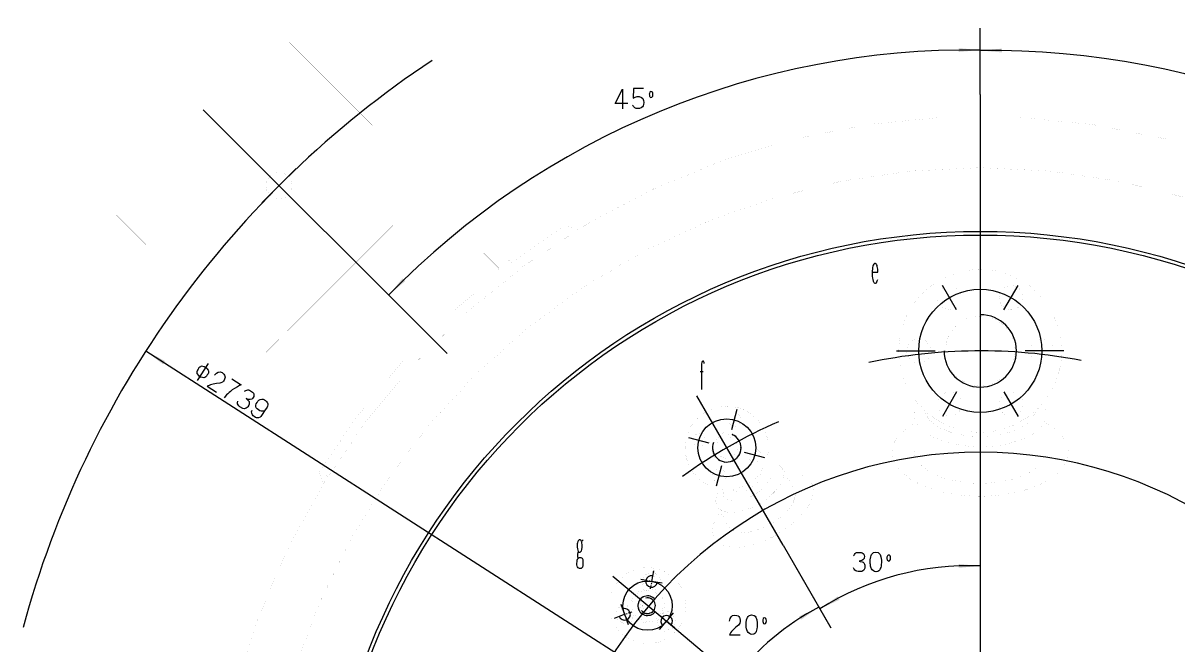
# Model space of a CAD drawing. Extents: x 0 to 8410, y 0 to 11890.
# Drawn here: x 1827 to 3421, y 2378 to 3237 of the extents above; entities that cross this region are included whole.
import ezdxf

# ---------------------------------------------------------------- set-up
doc = ezdxf.new("R2010")
doc.units = 0
doc.header["$MEASUREMENT"] = 0
doc.linetypes.add('中心线', pattern=[20.6, 15, -1.8, 2, -1.8])
doc.layers.add('6', color=7, linetype='Continuous')
doc.layers.add('9', color=7, linetype='Continuous')

# ---------------------------------------------------------------- blocks, each defined once
blk = doc.blocks.new('BLKENT134')
at = {"layer": '6', "color": 1, "linetype": 'Continuous'}
blk.add_line((2876.03, 2515.72), (2941.74, 2401.91), dxfattribs=at)
at = {"layer": '6', "color": 2, "linetype": 'Continuous'}
for p, q in [((2974.51, 2503.22), (2975.43, 2504.34)), ((2975.43, 2504.34), (2976.25, 2505.18)), ((2976.25, 2505.18), (2977.35, 2505.74)), ((2977.35, 2505.74), (2978.63, 2506.02)), ((2978.63, 2506.02), (2981.74, 2506.02)), ((2981.74, 2506.02), (2983.66, 2505.88)), ((2983.66, 2505.88), (2985.31, 2505.32)), ((2985.31, 2505.32), (2986.59, 2504.48)), ((2986.59, 2504.48), (2987.51, 2503.5)), ((2987.51, 2503.5), (2988.15, 2502.1)), ((2998.21, 2502.94), (2998.85, 2504.06)), ((2998.85, 2504.06), (2999.86, 2505.04)), ((2999.86, 2505.04), (3000.77, 2505.6)), ((3000.77, 2505.6), (3003.88, 2506.3)), ((3003.88, 2506.3), (3007.18, 2505.6)), ((3007.18, 2505.6), (3008.83, 2504.62)), ((3008.83, 2504.62), (3009.83, 2503.08)), ((2973.41, 2500.98), (2973.96, 2502.1)), ((2973.96, 2502.1), (2974.51, 2503.22)), ((2982.84, 2494.12), (2980.83, 2493.7)), ((2980.83, 2493.7), (2982.47, 2493.56)), ((2982.47, 2493.56), (2985.13, 2493)), ((2984.49, 2494.68), (2982.84, 2494.12)), ((2986.32, 2495.8), (2984.49, 2494.68)), ((2985.13, 2493), (2986.41, 2492.58)), ((2987.78, 2497.34), (2986.32, 2495.8)), ((2986.41, 2492.58), (2987.6, 2491.46)), ((2987.6, 2491.46), (2988.6, 2489.78)), ((2988.15, 2498.6), (2987.78, 2497.34)), ((2988.15, 2502.1), (2988.42, 2500.42)), ((2988.42, 2500.42), (2988.15, 2498.6)), ((2988.6, 2489.78), (2988.88, 2488.24)), ((2988.88, 2488.24), (2988.88, 2485.58)), ((2996.38, 2495.52), (2996.93, 2499.58)), ((2996.38, 2490.62), (2996.38, 2495.52)), ((2996.47, 2489.22), (2996.38, 2490.62)), ((2996.66, 2486.84), (2996.47, 2489.22)), ((2996.93, 2499.58), (2997.57, 2501.68)), ((2997.57, 2501.68), (2998.21, 2502.94)), ((3009.83, 2503.08), (3011.11, 2499.72)), ((3011.11, 2499.72), (3011.66, 2495.24)), ((3011.57, 2489.64), (3011.21, 2487.12)), ((3011.66, 2491.6), (3011.57, 2489.64)), ((3011.66, 2495.24), (3011.66, 2491.6)), ((3019.35, 2499.16), (3019.44, 2497.06)), ((3019.99, 2501.12), (3019.44, 2499.44)), ((3019.44, 2497.06), (3019.62, 2495.94)), ((3019.62, 2495.94), (3019.9, 2495.38)), ((3019.9, 2495.38), (3020.45, 2494.54)), ((3021.09, 2502.1), (3019.99, 2501.12)), ((3020.45, 2494.54), (3021.64, 2493.98)), ((3022.92, 2501.96), (3021.09, 2502.1)), ((3021.64, 2493.98), (3023.1, 2494.4)), ((3023.65, 2501.12), (3022.92, 2501.96)), ((3023.1, 2494.4), (3024.11, 2495.94)), ((3024.11, 2500), (3023.65, 2501.12)), ((3024.38, 2497.9), (3024.11, 2500)), ((3024.11, 2495.94), (3024.38, 2497.9)), ((2973.96, 2482.64), (2973.05, 2484.74)), ((2974.88, 2481.52), (2973.96, 2482.64)), ((2976.25, 2480.54), (2974.88, 2481.52)), ((2977.62, 2479.84), (2976.25, 2480.54)), ((2979.73, 2479.7), (2977.62, 2479.84)), ((2984.49, 2479.7), (2979.73, 2479.7)), ((2986.04, 2480.54), (2984.49, 2479.7)), ((2987.32, 2481.52), (2986.04, 2480.54)), ((2988.15, 2482.5), (2987.32, 2481.52)), ((2988.79, 2484.32), (2988.15, 2482.5)), ((2988.88, 2485.58), (2988.79, 2484.32)), ((2997.11, 2485.58), (2996.66, 2486.84)), ((2998.21, 2483.2), (2997.11, 2485.58)), ((2998.94, 2482.08), (2998.21, 2483.2)), ((3000.77, 2480.4), (2998.94, 2482.08)), ((3002.15, 2479.56), (3000.77, 2480.4)), ((3003.98, 2479.14), (3002.15, 2479.56)), ((3006.81, 2479.7), (3004.34, 2479.14)), ((3008.37, 2480.54), (3006.81, 2479.7)), ((3009.47, 2482.08), (3008.37, 2480.54)), ((3010.2, 2483.48), (3009.47, 2482.08)), ((3010.75, 2485.3), (3010.2, 2483.48)), ((3011.21, 2487.12), (3010.75, 2485.3))]:
    blk.add_line(p, q, dxfattribs=at)
at = {"layer": '6', "color": 1, "linetype": 'Continuous'}
blk.add_arc((3133.47, 2099.36), 388.16, 87.819, 122.181, dxfattribs=at)
for points in [[(3148.24, 2487.24), (3118.36, 2484.63), (3118.36, 2489.86)], [(2926.74, 2427.89), (2951.31, 2445.1), (2953.92, 2440.57)]]:
    blk.add_solid(points, dxfattribs=at)
blk = doc.blocks.new('BLKENT137')
at = {"layer": '6', "color": 1, "linetype": 'Continuous'}
for p, q in [((2876.03, 2515.72), (2940.38, 2404.26)), ((2732.15, 2396.52), (2831.65, 2313.03))]:
    blk.add_line(p, q, dxfattribs=at)
at = {"layer": '6', "color": 2, "linetype": 'Continuous'}
for p, q in [((2801.84, 2410.79), (2802.76, 2414.57)), ((2802.76, 2414.57), (2804.22, 2416.95)), ((2804.22, 2416.95), (2806.33, 2418.77)), ((2806.33, 2418.77), (2808.98, 2419.33)), ((2808.98, 2419.33), (2812.09, 2418.91)), ((2812.09, 2418.91), (2813.74, 2418.35)), ((2813.74, 2418.35), (2814.93, 2417.37)), ((2814.93, 2417.37), (2815.75, 2416.25)), ((2816.39, 2408.41), (2815.29, 2406.59)), ((2815.75, 2416.25), (2816.3, 2415.13)), ((2816.3, 2415.13), (2816.94, 2412.05)), ((2816.76, 2410.37), (2816.39, 2408.41)), ((2816.94, 2412.05), (2816.76, 2410.37)), ((2825.08, 2408.83), (2825.63, 2412.89)), ((2825.08, 2403.93), (2825.08, 2408.83)), ((2825.63, 2412.89), (2826.27, 2414.99)), ((2826.27, 2414.99), (2826.91, 2416.25)), ((2826.91, 2416.25), (2827.55, 2417.37)), ((2827.55, 2417.37), (2828.56, 2418.35)), ((2828.56, 2418.35), (2829.48, 2418.91)), ((2829.48, 2418.91), (2832.59, 2419.61)), ((2832.59, 2419.61), (2835.88, 2418.91)), ((2835.88, 2418.91), (2837.53, 2417.93)), ((2837.53, 2417.93), (2838.54, 2416.39)), ((2838.54, 2416.39), (2839.82, 2413.03)), ((2839.82, 2413.03), (2840.37, 2408.55)), ((2840.37, 2408.55), (2840.37, 2404.91)), ((2848.05, 2412.47), (2848.14, 2410.37)), ((2848.69, 2414.43), (2848.14, 2412.75)), ((2848.14, 2410.37), (2848.33, 2409.25)), ((2848.33, 2409.25), (2848.6, 2408.69)), ((2848.6, 2408.69), (2849.15, 2407.85)), ((2849.79, 2415.41), (2848.69, 2414.43)), ((2849.15, 2407.85), (2850.34, 2407.29)), ((2851.62, 2415.27), (2849.79, 2415.41)), ((2850.34, 2407.29), (2851.8, 2407.71)), ((2852.35, 2414.43), (2851.62, 2415.27)), ((2851.8, 2407.71), (2852.81, 2409.25)), ((2852.81, 2413.31), (2852.35, 2414.43)), ((2853.08, 2411.21), (2852.81, 2413.31)), ((2852.81, 2409.25), (2853.08, 2411.21)), ((2803.31, 2394.83), (2801.84, 2392.31)), ((2801.84, 2392.31), (2816.94, 2392.31)), ((2804.68, 2396.65), (2803.31, 2394.83)), ((2807.15, 2399.17), (2804.68, 2396.65)), ((2810.81, 2402.53), (2807.15, 2399.17)), ((2814.29, 2405.61), (2810.81, 2402.53)), ((2815.29, 2406.59), (2814.29, 2405.61)), ((2825.18, 2402.53), (2825.08, 2403.93)), ((2825.36, 2400.15), (2825.18, 2402.53)), ((2825.82, 2398.89), (2825.36, 2400.15)), ((2826.91, 2396.51), (2825.82, 2398.89)), ((2827.65, 2395.39), (2826.91, 2396.51)), ((2829.48, 2393.71), (2827.65, 2395.39)), ((2830.85, 2392.87), (2829.48, 2393.71)), ((2832.68, 2392.45), (2830.85, 2392.87)), ((2835.52, 2393.01), (2833.05, 2392.45)), ((2837.07, 2393.85), (2835.52, 2393.01)), ((2838.17, 2395.39), (2837.07, 2393.85)), ((2838.9, 2396.79), (2838.17, 2395.39)), ((2839.45, 2398.61), (2838.9, 2396.79)), ((2839.91, 2400.43), (2839.45, 2398.61)), ((2840.27, 2402.95), (2839.91, 2400.43)), ((2840.37, 2404.91), (2840.27, 2402.95))]:
    blk.add_line(p, q, dxfattribs=at)
at = {"layer": '6', "color": 1, "linetype": 'Continuous'}
blk.add_arc((3090.04, 2115.49), 355.22, 117.617, 142.383, dxfattribs=at)
for points in [[(2925.38, 2430.24), (2900.8, 2413.04), (2898.19, 2417.57)], [(2808.67, 2332.31), (2825.87, 2356.89), (2829.88, 2353.53)]]:
    blk.add_solid(points, dxfattribs=at)
blk = doc.blocks.new('BLKENT138')
at = {"layer": '6', "color": 1, "linetype": 'Continuous'}
blk.add_line((1996.16, 2784.09), (4300.33, 1304.36), dxfattribs=at)
at = {"layer": '6', "color": 2, "linetype": 'Continuous'}
for p, q in [((2082.12, 2766.58), (2067.22, 2743.38)), ((2068.39, 2759.09), (2067.41, 2757.4)), ((2069.53, 2760.69), (2068.39, 2759.09)), ((2070.67, 2761.79), (2069.53, 2760.69)), ((2071.43, 2762.3), (2070.67, 2761.79)), ((2072.04, 2762.58), (2071.43, 2762.3)), ((2073.26, 2762.95), (2072.04, 2762.58)), ((2076.87, 2762.3), (2073.26, 2762.95)), ((2080.41, 2760.03), (2076.87, 2762.3)), ((2080.41, 2760.03), (2082.34, 2757.79)), ((2066.66, 2755.38), (2066.59, 2754.6)), ((2066.59, 2754.6), (2066.75, 2753.16)), ((2067.41, 2757.4), (2066.66, 2755.38)), ((2066.75, 2753.16), (2069, 2750.05)), ((2069, 2750.05), (2072.54, 2747.78)), ((2076.23, 2746.91), (2072.54, 2747.78)), ((2077.68, 2747.47), (2076.23, 2746.91)), ((2078.82, 2748.24), (2077.68, 2747.47)), ((2079.88, 2749.39), (2078.82, 2748.24)), ((2081.02, 2750.99), (2079.88, 2749.39)), ((2082, 2752.68), (2081.02, 2750.99)), ((2082.53, 2754.01), (2082, 2752.68)), ((2082.34, 2757.79), (2082.73, 2756.87)), ((2082.75, 2755.2), (2082.53, 2754.01)), ((2082.73, 2756.87), (2082.75, 2755.2)), ((2090.82, 2750.84), (2093.64, 2753.53)), ((2093.64, 2753.53), (2096.15, 2754.74)), ((2096.15, 2754.74), (2098.91, 2755.14)), ((2098.91, 2755.14), (2101.44, 2754.17)), ((2101.44, 2754.17), (2103.83, 2752.14)), ((2103.15, 2742.43), (2101.78, 2740.98)), ((2104.21, 2743.75), (2103.15, 2742.43)), ((2103.83, 2752.14), (2104.92, 2750.78)), ((2105.33, 2746.68), (2104.21, 2743.75)), ((2104.92, 2750.78), (2105.39, 2749.31)), ((2105.48, 2747.92), (2105.33, 2746.68)), ((2105.39, 2749.31), (2105.48, 2747.92)), ((2114.92, 2745.52), (2127.62, 2737.36)), ((2083.43, 2736.62), (2080.84, 2735.3)), ((2080.84, 2735.3), (2093.54, 2727.14)), ((2085.57, 2737.41), (2083.43, 2736.62)), ((2089.01, 2738.2), (2085.57, 2737.41)), ((2093.91, 2739.05), (2089.01, 2738.2)), ((2098.5, 2739.76), (2093.91, 2739.05)), ((2099.87, 2740.04), (2098.5, 2739.76)), ((2101.78, 2740.98), (2099.87, 2740.04)), ((2111.01, 2726.73), (2109.26, 2725.03)), ((2112.99, 2728.29), (2111.01, 2726.73)), ((2114.36, 2729.58), (2112.99, 2728.29)), ((2115.57, 2730.46), (2114.36, 2729.58)), ((2118.47, 2732.43), (2115.57, 2730.46)), ((2122.59, 2734.77), (2118.47, 2732.43)), ((2125.41, 2736.29), (2122.59, 2734.77)), ((2127.62, 2737.36), (2125.41, 2736.29)), ((2132.21, 2728.42), (2133.28, 2729.07)), ((2133.28, 2729.07), (2134.35, 2729.72)), ((2134.35, 2729.72), (2135.72, 2730.16)), ((2135.72, 2730.16), (2136.87, 2730.43)), ((2136.87, 2730.43), (2138.1, 2730.3)), ((2138.1, 2730.3), (2139.32, 2729.85)), ((2139.32, 2729.85), (2141.94, 2728.17)), ((2141.94, 2728.17), (2143.48, 2727.01)), ((2143.48, 2727.01), (2144.57, 2725.65)), ((2107.51, 2723.32), (2104.25, 2719.6)), ((2109.26, 2725.03), (2107.51, 2723.32)), ((2122.76, 2712.7), (2123.13, 2714.96)), ((2122.93, 2711.26), (2122.76, 2712.7)), ((2123.55, 2709.69), (2122.93, 2711.26)), ((2136.44, 2717.56), (2134.52, 2718.29)), ((2134.52, 2718.29), (2135.83, 2717.29)), ((2135.83, 2717.29), (2137.76, 2715.38)), ((2138.12, 2717.14), (2136.44, 2717.56)), ((2137.76, 2715.38), (2138.61, 2714.34)), ((2140.27, 2717.09), (2138.12, 2717.14)), ((2138.94, 2710.79), (2138.34, 2709.35)), ((2138.61, 2714.34), (2139, 2712.75)), ((2139, 2712.75), (2138.94, 2710.79)), ((2142.33, 2717.6), (2140.27, 2717.09)), ((2143.32, 2718.46), (2142.33, 2717.6)), ((2144.54, 2719.84), (2143.32, 2718.46)), ((2145.21, 2721.41), (2144.54, 2719.84)), ((2144.57, 2725.65), (2145.19, 2724.25)), ((2145.19, 2724.25), (2145.43, 2722.93)), ((2145.43, 2722.93), (2145.21, 2721.41)), ((2147.91, 2709.36), (2148.67, 2711.2)), ((2148.67, 2711.2), (2149.88, 2713.09)), ((2149.88, 2713.09), (2150.94, 2714.74)), ((2150.94, 2714.74), (2152.15, 2716.12)), ((2152.15, 2716.12), (2153.98, 2717.11)), ((2153.98, 2717.11), (2156.28, 2717.46)), ((2156.28, 2717.46), (2158.04, 2717.33)), ((2158.04, 2717.33), (2160.04, 2716.55)), ((2160.04, 2716.55), (2161.42, 2715.66)), ((2161.42, 2715.66), (2162.97, 2714.17)), ((2162.97, 2714.17), (2163.74, 2713.17)), ((2163.74, 2713.17), (2164.05, 2712.47)), ((2164.05, 2712.47), (2164.52, 2711.17)), ((2164.52, 2711.17), (2164.69, 2709.57)), ((2124.33, 2708.36), (2123.55, 2709.69)), ((2126.03, 2707.11), (2124.33, 2708.36)), ((2130.03, 2704.54), (2126.03, 2707.11)), ((2131.79, 2704.4), (2130.03, 2704.54)), ((2133.4, 2704.53), (2131.79, 2704.4)), ((2134.62, 2704.91), (2133.4, 2704.53)), ((2136.15, 2706.1), (2134.62, 2704.91)), ((2136.9, 2707.11), (2136.15, 2706.1)), ((2138.34, 2709.35), (2136.9, 2707.11)), ((2142.25, 2699.85), (2142.92, 2702.25)), ((2142.34, 2698.13), (2142.25, 2699.85)), ((2143.27, 2696.03), (2142.34, 2698.13)), ((2144.28, 2694.72), (2143.27, 2696.03)), ((2145.82, 2693.4), (2144.28, 2694.72)), ((2148.16, 2707.37), (2147.91, 2709.36)), ((2148.63, 2705.57), (2148.16, 2707.37)), ((2149.8, 2703.99), (2148.63, 2705.57)), ((2151.72, 2702.59), (2149.8, 2703.99)), ((2153.42, 2701.5), (2151.72, 2702.59)), ((2155.41, 2700.88), (2153.42, 2701.5)), ((2156.98, 2696.38), (2154.93, 2693.7)), ((2157.71, 2700.9), (2155.41, 2700.88)), ((2160.08, 2701.21), (2156.98, 2696.38)), ((2160.16, 2701.49), (2157.71, 2700.9)), ((2163.56, 2706.63), (2160.08, 2701.21)), ((2164.32, 2707.97), (2163.56, 2706.63)), ((2164.69, 2709.57), (2164.32, 2707.97)), ((2147.67, 2692.21), (2145.82, 2693.4)), ((2148.74, 2691.85), (2147.67, 2692.21)), ((2150.43, 2691.6), (2148.74, 2691.85)), ((2151.89, 2691.83), (2150.43, 2691.6)), ((2153.79, 2692.6), (2151.89, 2691.83)), ((2154.93, 2693.7), (2153.79, 2692.6))]:
    blk.add_line(p, q, dxfattribs=at)
at = {"layer": '6', "color": 1, "linetype": 'Continuous'}
blk.add_solid([(1996.16, 2784.09), (2022.72, 2770.14), (2019.89, 2765.74)], dxfattribs=at)
blk = doc.blocks.new('BLKENT139')
at = {"layer": '6', "color": 1, "linetype": 'Continuous'}
blk.add_line((3148.24, 3138.23), (3148.24, 3229.03), dxfattribs=at)
at = {"layer": '6', "color": 2, "linetype": 'Continuous'}
for p, q in [((3606.38, 3125.21), (3616.63, 3145.09)), ((3616.63, 3145.09), (3616.63, 3117.93)), ((3631.82, 3145.79), (3631.09, 3132.49)), ((3645.73, 3145.79), (3631.82, 3145.79)), ((3655.25, 3141.73), (3654.15, 3140.75)), ((3657.08, 3141.59), (3655.25, 3141.73)), ((3657.81, 3140.75), (3657.08, 3141.59)), ((3623.68, 3125.21), (3606.38, 3125.21)), ((3631.09, 3132.49), (3634.11, 3134.03)), ((3634.11, 3134.03), (3636.85, 3134.73)), ((3636.85, 3134.73), (3639.51, 3134.73)), ((3639.51, 3134.73), (3642.98, 3133.61)), ((3642.98, 3133.61), (3644.63, 3132.21)), ((3644.63, 3132.21), (3645.27, 3130.95)), ((3645.27, 3130.95), (3645.64, 3129.27)), ((3645.82, 3126.47), (3645.55, 3123.67)), ((3645.64, 3129.27), (3645.82, 3126.47)), ((3653.51, 3138.79), (3653.6, 3136.69)), ((3654.15, 3140.75), (3653.6, 3139.07)), ((3653.6, 3136.69), (3653.78, 3135.57)), ((3653.78, 3135.57), (3654.06, 3135.01)), ((3654.06, 3135.01), (3654.6, 3134.17)), ((3654.6, 3134.17), (3655.79, 3133.61)), ((3655.79, 3133.61), (3657.26, 3134.03)), ((3657.26, 3134.03), (3658.27, 3135.57)), ((3658.27, 3139.63), (3657.81, 3140.75)), ((3658.54, 3137.53), (3658.27, 3139.63)), ((3658.27, 3135.57), (3658.54, 3137.53)), ((3631.09, 3121.99), (3630.54, 3122.83)), ((3631.55, 3121.01), (3631.09, 3121.99)), ((3633.74, 3119.19), (3631.55, 3121.01)), ((3635.39, 3118.49), (3633.74, 3119.19)), ((3636.76, 3118.21), (3635.39, 3118.49)), ((3640.06, 3118.21), (3636.76, 3118.21)), ((3642.34, 3119.19), (3640.06, 3118.21)), ((3644.17, 3120.73), (3642.34, 3119.19)), ((3645, 3122.13), (3644.17, 3120.73)), ((3645.55, 3123.67), (3645, 3122.13))]:
    blk.add_line(p, q, dxfattribs=at)
at = {"layer": '6', "color": 1, "linetype": 'Continuous'}
blk.add_arc((3163.01, 2079.89), 1119.24, 44.2438, 90.7562, dxfattribs=at)
for points in [[(3148.24, 3199.03), (3178.13, 3201.65), (3178.13, 3196.42)], [(3964.81, 2860.8), (3941.83, 2880.08), (3945.53, 2883.78)]]:
    blk.add_solid(points, dxfattribs=at)
blk = doc.blocks.new('BLKENT140')
at = {"layer": '6', "color": 1, "linetype": 'Continuous'}
blk.add_line((3148.24, 3138.23), (3148.24, 3229.68), dxfattribs=at)
at = {"layer": '6', "color": 2, "linetype": 'Continuous'}
for p, q in [((2644.13, 3125.81), (2654.37, 3145.69)), ((2654.37, 3145.69), (2654.37, 3118.53)), ((2669.56, 3146.39), (2668.83, 3133.09)), ((2683.47, 3146.39), (2669.56, 3146.39)), ((2691.89, 3141.35), (2691.34, 3139.67)), ((2692.99, 3142.33), (2691.89, 3141.35)), ((2694.82, 3142.19), (2692.99, 3142.33)), ((2695.55, 3141.35), (2694.82, 3142.19)), ((2696.01, 3140.23), (2695.55, 3141.35)), ((2661.42, 3125.81), (2644.13, 3125.81)), ((2668.83, 3133.09), (2671.85, 3134.63)), ((2671.85, 3134.63), (2674.6, 3135.33)), ((2674.6, 3135.33), (2677.25, 3135.33)), ((2677.25, 3135.33), (2680.73, 3134.21)), ((2680.73, 3134.21), (2682.37, 3132.81)), ((2682.37, 3132.81), (2683.02, 3131.55)), ((2683.02, 3131.55), (2683.38, 3129.87)), ((2683.56, 3127.07), (2683.29, 3124.27)), ((2683.38, 3129.87), (2683.56, 3127.07)), ((2691.25, 3139.39), (2691.34, 3137.29)), ((2691.34, 3137.29), (2691.53, 3136.17)), ((2691.53, 3136.17), (2691.8, 3135.61)), ((2691.8, 3135.61), (2692.35, 3134.77)), ((2692.35, 3134.77), (2693.54, 3134.21)), ((2693.54, 3134.21), (2695, 3134.63)), ((2695, 3134.63), (2696.01, 3136.17)), ((2696.28, 3138.13), (2696.01, 3140.23)), ((2696.01, 3136.17), (2696.28, 3138.13)), ((2668.83, 3122.59), (2668.28, 3123.43)), ((2669.29, 3121.61), (2668.83, 3122.59)), ((2671.49, 3119.79), (2669.29, 3121.61)), ((2673.13, 3119.09), (2671.49, 3119.79)), ((2674.51, 3118.81), (2673.13, 3119.09)), ((2677.8, 3118.81), (2674.51, 3118.81)), ((2680.09, 3119.79), (2677.8, 3118.81)), ((2681.92, 3121.33), (2680.09, 3119.79)), ((2682.74, 3122.73), (2681.92, 3121.33)), ((2683.29, 3124.27), (2682.74, 3122.73))]:
    blk.add_line(p, q, dxfattribs=at)
at = {"layer": '6', "color": 1, "linetype": 'Continuous'}
blk.add_arc((3133.47, 2079.89), 1119.89, 89.2442, 135.756, dxfattribs=at)
for points in [[(3148.24, 3199.68), (3118.36, 3197.07), (3118.36, 3202.3)], [(2331.21, 2861.26), (2350.5, 2884.24), (2354.19, 2880.54)]]:
    blk.add_solid(points, dxfattribs=at)
blk = doc.blocks.new('BLKENT823')
at = {"layer": '9', "color": 5, "linetype": '中心线'}
for p, q in [((2697.06, 2480.64), (2692.63, 2455.56)), ((2709.22, 2463.26), (2679.68, 2468.47))]:
    blk.add_line(p, q, dxfattribs=at)
at = {"layer": '9', "color": 7, "linetype": 'Continuous', "const_width": 0.03}
for points in [[(2683.84, 2474.77), (2681.43, 2461.12)], [(2696.86, 2479.51), (2683.84, 2474.77)], [(2707.47, 2470.6), (2696.86, 2479.51)], [(2681.43, 2461.12), (2687.74, 2455.83)], [(2697.53, 2454.21), (2705.07, 2456.96)], [(2705.07, 2456.96), (2707.47, 2470.6)]]:
    blk.add_lwpolyline(points, dxfattribs=at)
blk.add_lwpolyline([(2697.45, 2454.24, 4.72714), (2687.86, 2455.83, -0.1)], format="xyb", dxfattribs=at)
blk.add_lwpolyline([(2686.95, 2465.86, 1), (2701.95, 2465.86, 1)], format="xyb", close=True, dxfattribs=at)
at = {"layer": '9', "color": 1, "linetype": 'Continuous'}
blk.add_arc((2694.45, 2465.86), 8, 80.0001, 350, dxfattribs=at)
blk = doc.blocks.new('BLKENT824')
at = {"layer": '9', "color": 5, "linetype": '中心线'}
for p, q in [((2643.01, 2415.28), (2666.94, 2423.99)), ((2651.97, 2434.51), (2662.23, 2406.32))]:
    blk.add_line(p, q, dxfattribs=at)
at = {"layer": '9', "color": 7, "linetype": 'Continuous', "const_width": 0.03}
for points in [[(2646.49, 2429.32), (2644.08, 2415.67)], [(2659.51, 2434.06), (2646.49, 2429.32)], [(2665.65, 2428.9), (2659.51, 2434.06)], [(2644.08, 2415.67), (2654.7, 2406.77)], [(2654.7, 2406.77), (2667.72, 2411.51)], [(2667.72, 2411.51), (2669.15, 2419.62)]]:
    blk.add_lwpolyline(points, dxfattribs=at)
blk.add_lwpolyline([(2665.66, 2428.82, 4.7274), (2669.08, 2419.72, -0.1)], format="xyb", dxfattribs=at)
blk.add_lwpolyline([(2649.6, 2420.41, 1), (2664.6, 2420.41, 1)], format="xyb", close=True, dxfattribs=at)
at = {"layer": '9', "color": 1, "linetype": 'Continuous'}
blk.add_arc((2657.1, 2420.41), 8, 200, 110, dxfattribs=at)
blk = doc.blocks.new('BLKENT825')
at = {"layer": '9', "color": 5, "linetype": '中心线'}
for p, q in [((2705.5, 2399.3), (2724.78, 2422.28)), ((2726.63, 2401.15), (2707.12, 2417.52))]:
    blk.add_line(p, q, dxfattribs=at)
at = {"layer": '9', "color": 7, "linetype": 'Continuous', "const_width": 0.03}
for points in [[(2717.54, 2424.44), (2709.8, 2421.62)], [(2728.16, 2415.53), (2717.54, 2424.44)], [(2703.51, 2413.95), (2702.12, 2406.05)], [(2725.75, 2401.89), (2728.16, 2415.53)], [(2702.12, 2406.05), (2712.73, 2397.15)], [(2712.73, 2397.15), (2725.75, 2401.89)]]:
    blk.add_lwpolyline(points, dxfattribs=at)
blk.add_lwpolyline([(2703.58, 2414, 4.72681), (2709.75, 2421.51, -0.1)], format="xyb", dxfattribs=at)
blk.add_lwpolyline([(2707.64, 2410.79, 1), (2722.64, 2410.79, 1)], format="xyb", close=True, dxfattribs=at)
at = {"layer": '9', "color": 1, "linetype": 'Continuous'}
blk.add_arc((2715.14, 2410.79), 8, 320, 229.999, dxfattribs=at)

msp = doc.modelspace()

# ---------------------------------------------------------------- linework, layer by layer
at = {"layer": '6'}
for p, q in [((3148.24, 3138.23), (3148.24, 872.053)), ((2411.99, 2780.48), (2075.28, 3117.19)), ((2156.51, 2988.83), (2203.64, 3035.96)), ((3000.38, 2902.62), (2999.93, 2901.02)), ((3001.17, 2904.02), (3000.38, 2902.62)), ((3001.89, 2904.62), (3001.17, 2904.02)), ((3002.21, 2904.82), (3001.89, 2904.62)), ((3002.61, 2905.02), (3002.21, 2904.82)), ((3003.46, 2905.02), (3002.61, 2905.02)), ((3003.65, 2904.82), (3003.46, 2905.02)), ((3004.5, 2904.22), (3003.65, 2904.82)), ((3005.02, 2903.62), (3004.5, 2904.22)), ((3005.68, 2902.22), (3005.02, 2903.62)), ((3006.07, 2900.82), (3005.68, 2902.22)), ((2999.08, 2894.62), (2999.01, 2891.22)), ((2999.01, 2891.22), (2999.14, 2887.22)), ((2999.27, 2897.02), (2999.08, 2894.62)), ((2999.08, 2893.02), (3006.72, 2893.02)), ((2999.14, 2887.22), (2999.34, 2884.82)), ((2999.6, 2899.22), (2999.27, 2897.02)), ((2999.93, 2901.02), (2999.6, 2899.22)), ((3006.46, 2899.02), (3006.07, 2900.82)), ((3006.66, 2897.22), (3006.46, 2899.02)), ((3006.72, 2893.02), (3006.66, 2897.22)), ((2999.34, 2884.82), (2999.8, 2883.02)), ((2999.8, 2883.02), (3000.45, 2880.62)), ((3000.45, 2880.62), (3000.91, 2879.62)), ((3000.91, 2879.62), (3001.17, 2879.02)), ((3001.17, 2879.02), (3001.69, 2878.22)), ((3001.69, 2878.22), (3002.48, 2877.82)), ((3002.48, 2877.82), (3002.61, 2877.62)), ((3002.61, 2877.62), (3003.72, 2877.62)), ((3003.72, 2877.62), (3004.5, 2878.22)), ((3004.5, 2878.22), (3004.76, 2878.42)), ((3004.76, 2878.42), (3005.55, 2879.62)), ((3005.55, 2879.62), (3006.07, 2880.82)), ((3006.07, 2880.82), (3006.72, 2882.82)), ((3115.49, 2840.95), (3095.99, 2874.73)), ((3180.99, 2840.95), (3200.49, 2874.73)), ((3032.74, 2784.23), (3086.19, 2784.23)), ((3263.74, 2784.23), (3210.06, 2784.23)), ((2763.73, 2768.32), (2763.47, 2766.52)), ((2763.47, 2766.52), (2763.47, 2730.92)), ((2764.25, 2769.72), (2763.73, 2768.32)), ((2765.17, 2770.12), (2764.25, 2769.72)), ((2765.88, 2769.92), (2765.17, 2770.12)), ((2766.54, 2769.12), (2765.88, 2769.92)), ((2766.86, 2768.12), (2766.54, 2769.12)), ((2767.06, 2766.72), (2766.86, 2768.12)), ((2761.44, 2755.92), (2765.49, 2755.92)), ((3115.49, 2727.5), (3095.99, 2693.73)), ((3180.99, 2727.5), (3200.49, 2693.73)), ((2876.03, 2515.72), (2756.96, 2721.95)), ((2812.35, 2703.09), (2804.84, 2675.08)), ((2745.6, 2664.55), (2773.61, 2657.04)), ((2850.89, 2636.34), (2822.87, 2643.85)), ((2784.14, 2597.8), (2791.64, 2625.81)), ((2592.66, 2521.13), (2592.07, 2519.13)), ((2593.05, 2521.93), (2592.66, 2521.13)), ((2593.83, 2522.73), (2593.05, 2521.93)), ((2594.62, 2523.13), (2593.83, 2522.73)), ((2595.99, 2523.33), (2594.62, 2523.13)), ((2596.71, 2522.93), (2595.99, 2523.33)), ((2597.43, 2522.13), (2596.71, 2522.93)), ((2597.89, 2520.93), (2597.43, 2522.13)), ((2599.78, 2523.13), (2597.89, 2520.93)), ((2598.34, 2519.13), (2598.02, 2520.53)), ((2591.81, 2517.73), (2591.68, 2516.13)), ((2591.68, 2516.13), (2591.81, 2512.93)), ((2592.07, 2519.13), (2591.81, 2517.73)), ((2591.81, 2512.93), (2592.07, 2510.93)), ((2592.07, 2510.93), (2592.59, 2508.93)), ((2592.59, 2505.73), (2592.07, 2503.33)), ((2592.07, 2503.33), (2592.07, 2501.73)), ((2592.59, 2508.93), (2593.11, 2507.33)), ((2593.38, 2506.93), (2592.59, 2505.73)), ((2593.11, 2507.33), (2594.23, 2506.33)), ((2594.23, 2506.33), (2595.73, 2506.33)), ((2595.73, 2506.33), (2596.84, 2507.13)), ((2596.84, 2507.13), (2597.56, 2508.13)), ((2597.56, 2508.13), (2598.08, 2509.73)), ((2598.08, 2509.73), (2598.47, 2512.93)), ((2598.54, 2516.33), (2598.34, 2519.13)), ((2598.47, 2512.93), (2598.54, 2516.33)), ((2591.35, 2490.33), (2591.48, 2493.73)), ((2591.41, 2488.73), (2591.35, 2490.33)), ((2591.81, 2487.13), (2591.41, 2488.73)), ((2591.48, 2493.73), (2591.74, 2495.53)), ((2591.74, 2495.53), (2592.07, 2496.13)), ((2592.07, 2501.73), (2592.13, 2499.73)), ((2592.07, 2496.13), (2592.4, 2497.33)), ((2592.13, 2499.73), (2592.98, 2498.13)), ((2592.4, 2497.33), (2593.05, 2497.93)), ((2592.98, 2498.13), (2594.42, 2498.73)), ((2594.42, 2498.73), (2596.84, 2498.73)), ((2596.84, 2498.73), (2598.47, 2497.93)), ((2598.47, 2497.93), (2599.32, 2495.93)), ((2599.52, 2487.73), (2599, 2485.73)), ((2599.32, 2495.93), (2599.65, 2493.73)), ((2599.72, 2490.73), (2599.52, 2487.73)), ((2599.65, 2493.73), (2599.72, 2490.73)), ((2592.26, 2485.93), (2591.81, 2487.13)), ((2592.85, 2484.73), (2592.26, 2485.93)), ((2594.81, 2483.73), (2592.85, 2484.73)), ((2597.17, 2483.73), (2594.81, 2483.73)), ((2598.15, 2484.53), (2597.17, 2483.73)), ((2599, 2485.73), (2598.15, 2484.53)), ((2640.76, 2473.21), (2732.15, 2396.52))]:
    msp.add_line(p, q, dxfattribs=at)
at = {"layer": '6', "const_width": 0.03}
for points in [[(2220.73, 3236.9), (1955.57, 2971.74)], [(2220.73, 3236.9), (2418.72, 3038.91)], [(2194.22, 3210.39), (2495.01, 2909.59)], [(2182.9, 3199.07), (2483.7, 2898.27)], [(2418.72, 3038.91), (2392.21, 3012.4)], [(1982.08, 2998.25), (2282.88, 2697.46)], [(1993.4, 3009.57), (2294.2, 2708.77)], [(2380.89, 3001.08), (2191.39, 2811.58)], [(1955.57, 2971.74), (2153.56, 2773.75)], [(2427.56, 2977.04), (2416.25, 2965.73)], [(2575.61, 2957.52), (2581.88, 2944.96)], [(2575.61, 2957.52), (2592.2, 2951.37)], [(2483.7, 2898.27), (2495.01, 2909.59)], [(2495.01, 2909.59), (2504.95, 2909.25)], [(2483.7, 2898.27), (2483.22, 2892.66)], [(2180.07, 2800.26), (2153.56, 2773.75)], [(2226.74, 2776.22), (2215.43, 2764.91)], [(3061.65, 2712.41), (3058.69, 2707.02)], [(3235.19, 2711.89), (3234.84, 2712.41)], [(3238.01, 2706.49), (3235.19, 2711.89)], [(2294.2, 2708.77), (2282.88, 2697.46)], [(2282.88, 2697.46), (2283.22, 2687.52)], [(2294.2, 2708.77), (2299.81, 2709.25)], [(3056.74, 2697.63), (3056.74, 2644.23)], [(3057.07, 2701.5), (3056.81, 2695.91)], [(3056.81, 2695.91), (3057.91, 2690.35)], [(3058.69, 2707.02), (3057.07, 2701.5)], [(3071.94, 2701.56), (3073.18, 2696.93)], [(3073.18, 2696.93), (3075.53, 2692.41)], [(3222.17, 2694.47), (3224.02, 2699.04)], [(3224.02, 2699.04), (3224.55, 2701.56)], [(3239.5, 2700.95), (3238.01, 2706.49)], [(3238.4, 2689.81), (3239.63, 2695.36)], [(3239.63, 2695.36), (3239.5, 2700.95)], [(3239.74, 2647.03), (3239.74, 2697.58)], [(3056.74, 2684.2), (3047.68, 2678.32)], [(3057.91, 2690.35), (3060.36, 2684.9)], [(3060.36, 2684.9), (3064.11, 2679.64)], [(3064.11, 2679.64), (3069.13, 2674.65)], [(3075.53, 2692.41), (3078.97, 2688.07)], [(3078.97, 2688.07), (3083.44, 2683.97)], [(3083.44, 2683.97), (3088.88, 2680.17)], [(3088.88, 2680.17), (3095.2, 2676.73)], [(3204.29, 2678.26), (3210.22, 2681.87)], [(3210.22, 2681.87), (3215.22, 2685.82)], [(3215.22, 2685.82), (3219.23, 2690.03)], [(3219.23, 2690.03), (3222.17, 2694.47)], [(3226.8, 2674.18), (3231.93, 2679.14)], [(3231.93, 2679.14), (3235.82, 2684.38)], [(3235.82, 2684.38), (3238.4, 2689.81)], [(3244.17, 2681.51), (3239.74, 2684.2)], [(3252.54, 2675.39), (3244.17, 2681.51)], [(3034.17, 2665.15), (3029.92, 2658.04)], [(3040.12, 2671.94), (3034.17, 2665.15)], [(3047.68, 2678.32), (3040.12, 2671.94)], [(3069.13, 2674.65), (3075.32, 2670)], [(3075.32, 2670), (3082.6, 2665.76)], [(3082.6, 2665.76), (3090.85, 2662)], [(3095.2, 2676.73), (3102.32, 2673.71)], [(3102.32, 2673.71), (3110.12, 2671.14)], [(3110.12, 2671.14), (3118.48, 2669.06)], [(3118.48, 2669.06), (3127.29, 2667.51)], [(3127.29, 2667.51), (3136.42, 2666.51)], [(3136.42, 2666.51), (3145.72, 2666.07)], [(3145.72, 2666.07), (3155.05, 2666.2)], [(3155.05, 2666.2), (3164.29, 2666.9)], [(3164.29, 2666.9), (3173.28, 2668.15)], [(3173.28, 2668.15), (3181.91, 2669.95)], [(3181.91, 2669.95), (3190.03, 2672.26)], [(3190.03, 2672.26), (3197.52, 2675.04)], [(3197.52, 2675.04), (3204.29, 2678.26)], [(3204.77, 2661.66), (3213.12, 2665.37)], [(3213.12, 2665.37), (3220.5, 2669.57)], [(3220.5, 2669.57), (3226.8, 2674.18)], [(3259.36, 2668.8), (3252.54, 2675.39)], [(3264.52, 2661.84), (3259.36, 2668.8)], [(3027.44, 2650.73), (3026.76, 2643.32)], [(3029.92, 2658.04), (3027.44, 2650.73)], [(3056.74, 2647.09), (3057.41, 2641.51)], [(3090.85, 2662), (3099.97, 2658.77)], [(3099.97, 2658.77), (3109.8, 2656.12)], [(3109.8, 2656.12), (3120.21, 2654.08)], [(3120.21, 2654.08), (3131.03, 2652.7)], [(3131.03, 2652.7), (3142.11, 2651.99)], [(3142.11, 2651.99), (3153.28, 2651.95)], [(3153.28, 2651.95), (3164.38, 2652.6)], [(3164.38, 2652.6), (3175.23, 2653.92)], [(3175.23, 2653.92), (3185.69, 2655.89)], [(3185.69, 2655.89), (3195.58, 2658.48)], [(3195.58, 2658.48), (3204.77, 2661.66)], [(3239.39, 2643), (3239.74, 2647.09)], [(3267.95, 2654.63), (3264.52, 2661.84)], [(3269.59, 2647.26), (3267.95, 2654.63)], [(3269.43, 2639.84), (3269.59, 2647.26)], [(3026.76, 2643.32), (3027.88, 2635.92)], [(3027.88, 2635.92), (3030.81, 2628.65)], [(3057.41, 2641.51), (3059.44, 2636.02)], [(3059.44, 2636.02), (3062.78, 2630.69)], [(3230.44, 2626.93), (3234.72, 2632.09)], [(3234.72, 2632.09), (3237.72, 2637.47)], [(3237.72, 2637.47), (3239.39, 2643)], [(3263.7, 2625.31), (3267.45, 2632.49)], [(3267.45, 2632.49), (3269.43, 2639.84)], [(2234.9, 2616.83), (2241.11, 2600.28)], [(2247.58, 2610.7), (2234.9, 2616.83)], [(2843.81, 2614.51), (2843.51, 2614.99)], [(2850.17, 2625.36), (2850, 2625.39)], [(2852.86, 2624.55), (2850.17, 2625.36)], [(2856.01, 2629.96), (2851.92, 2629.83)], [(2855.16, 2623.4), (2852.86, 2624.55)], [(2857.04, 2621.93), (2855.16, 2623.4)], [(2860.56, 2629.64), (2856.01, 2629.96)], [(2858.46, 2620.15), (2857.04, 2621.93)], [(2859.4, 2618.09), (2858.46, 2620.15)], [(2859.85, 2615.78), (2859.4, 2618.09)], [(2859.81, 2613.25), (2859.85, 2615.78)], [(2864.65, 2628.82), (2860.56, 2629.64)], [(2868.23, 2627.5), (2864.65, 2628.82)], [(2871.24, 2625.71), (2868.23, 2627.5)], [(2873.63, 2623.46), (2871.24, 2625.71)], [(2875.37, 2620.8), (2873.63, 2623.46)], [(2874.95, 2621.59), (2891.06, 2593.68)], [(2876.43, 2617.77), (2875.37, 2620.8)], [(2876.8, 2614.4), (2876.43, 2617.77)], [(3030.81, 2628.65), (3035.48, 2621.61)], [(3035.48, 2621.61), (3041.83, 2614.91)], [(3041.83, 2614.91), (3049.77, 2608.64)], [(3062.78, 2630.69), (3067.4, 2625.6)], [(3067.4, 2625.6), (3073.23, 2620.84)], [(3073.23, 2620.84), (3080.18, 2616.46)], [(3080.18, 2616.46), (3088.14, 2612.54)], [(3210.57, 2613.54), (3218.27, 2617.59)], [(3218.27, 2617.59), (3224.92, 2622.07)], [(3224.92, 2622.07), (3230.44, 2626.93)], [(3251.12, 2611.91), (3258.23, 2618.42)], [(3258.23, 2618.42), (3263.7, 2625.31)], [(2836.43, 2598.66), (2838.26, 2600.31)], [(2838.26, 2600.31), (2839.9, 2602.01)], [(2839.9, 2602.01), (2841.33, 2603.75)], [(2841.33, 2603.75), (2842.5, 2605.48)], [(2842.5, 2605.48), (2843.43, 2607.19)], [(2843.43, 2607.19), (2844.07, 2608.85)], [(2844.31, 2613.29), (2843.81, 2614.51)], [(2844.07, 2608.85), (2844.44, 2610.43)], [(2844.52, 2611.92), (2844.31, 2613.29)], [(2844.44, 2610.43), (2844.52, 2611.92)], [(2852.42, 2598.83), (2854.79, 2601.81)], [(2854.79, 2601.81), (2856.74, 2604.79)], [(2856.74, 2604.79), (2858.24, 2607.72)], [(2858.24, 2607.72), (2859.27, 2610.56)], [(2859.27, 2610.56), (2859.81, 2613.25)], [(2871.38, 2598.68), (2873.74, 2602.83)], [(2873.74, 2602.83), (2875.44, 2606.88)], [(2875.44, 2606.88), (2876.47, 2610.75)], [(2876.47, 2610.75), (2876.8, 2614.4)], [(2881.27, 2614.61), (2879.08, 2614.43)], [(2888.47, 2614.73), (2881.27, 2614.61)], [(2895.06, 2614.09), (2888.47, 2614.73)], [(2900.96, 2612.7), (2895.06, 2614.09)], [(2906.07, 2610.58), (2900.96, 2612.7)], [(2910.31, 2607.77), (2906.07, 2610.58)], [(2913.64, 2604.3), (2910.31, 2607.77)], [(2915.98, 2600.22), (2913.64, 2604.3)], [(2917.32, 2595.61), (2915.98, 2600.22)], [(3049.77, 2608.64), (3059.18, 2602.91)], [(3059.18, 2602.91), (3069.91, 2597.79)], [(3088.14, 2612.54), (3096.99, 2609.13)], [(3096.99, 2609.13), (3106.61, 2606.29)], [(3106.61, 2606.29), (3116.85, 2604.06)], [(3116.85, 2604.06), (3127.56, 2602.47)], [(3127.56, 2602.47), (3138.58, 2601.54)], [(3138.58, 2601.54), (3149.74, 2601.29)], [(3149.74, 2601.29), (3160.87, 2601.72)], [(3160.87, 2601.72), (3171.82, 2602.83)], [(3171.82, 2602.83), (3182.42, 2604.6)], [(3182.42, 2604.6), (3192.51, 2607)], [(3192.51, 2607), (3201.94, 2609.99)], [(3201.94, 2609.99), (3210.57, 2613.54)], [(3221.12, 2595.62), (3232.43, 2600.42)], [(3232.43, 2600.42), (3242.48, 2605.88)], [(3242.48, 2605.88), (3251.12, 2611.91)], [(2784.83, 2585.4), (2783.61, 2581.47)], [(2786.72, 2589.48), (2784.83, 2585.4)], [(2789.26, 2593.65), (2786.72, 2589.48)], [(2793.38, 2590.35), (2793.2, 2587.78)], [(2793.2, 2587.78), (2793.51, 2585.4)], [(2794.06, 2593.1), (2793.38, 2590.35)], [(2793.51, 2585.4), (2794.31, 2583.27)], [(2794.31, 2583.27), (2795.6, 2581.4)], [(2806.31, 2593.51), (2807.01, 2592.4)], [(2807.01, 2592.4), (2807.97, 2591.46)], [(2807.97, 2591.46), (2809.19, 2590.7)], [(2809.19, 2590.7), (2810.65, 2590.14)], [(2810.65, 2590.14), (2812.33, 2589.78)], [(2812.33, 2589.78), (2814.2, 2589.63)], [(2814.2, 2589.63), (2816.23, 2589.69)], [(2816.23, 2589.69), (2818.39, 2589.97)], [(2818.39, 2589.97), (2820.65, 2590.45)], [(2820.65, 2590.45), (2822.99, 2591.13)], [(2822.99, 2591.13), (2825.35, 2592)], [(2825.35, 2592), (2827.71, 2593.05)], [(2827.65, 2581.36), (2831.7, 2583.21)], [(2827.71, 2593.05), (2830.03, 2594.26)], [(2830.03, 2594.26), (2832.28, 2595.61)], [(2831.7, 2583.21), (2835.68, 2585.34)], [(2832.28, 2595.61), (2834.42, 2597.08)], [(2834.42, 2597.08), (2836.43, 2598.66)], [(2835.68, 2585.34), (2839.52, 2587.71)], [(2839.52, 2587.71), (2843.17, 2590.28)], [(2843.17, 2590.28), (2846.57, 2593.02)], [(2846.57, 2593.02), (2849.67, 2595.88)], [(2849.67, 2595.88), (2852.42, 2598.83)], [(2856.27, 2582.24), (2860.79, 2586.2)], [(2860.79, 2586.2), (2864.86, 2590.3)], [(2864.86, 2590.3), (2868.41, 2594.49)], [(2868.41, 2594.49), (2871.38, 2598.68)], [(2892.01, 2591.64), (2891.05, 2593.7)], [(2892.77, 2588.45), (2892.01, 2591.64)], [(2892.19, 2581.2), (2892.83, 2584.95)], [(2892.83, 2584.95), (2892.77, 2588.45)], [(2915.15, 2579.23), (2916.9, 2585.03)], [(2916.9, 2585.03), (2917.63, 2590.52)], [(2917.63, 2590.52), (2917.32, 2595.61)], [(3069.91, 2597.79), (3081.82, 2593.36)], [(3081.82, 2593.36), (3094.71, 2589.69)], [(3094.71, 2589.69), (3108.4, 2586.84)], [(3108.4, 2586.84), (3122.69, 2584.84)], [(3122.69, 2584.84), (3137.35, 2583.72)], [(3137.35, 2583.72), (3152.18, 2583.51)], [(3152.18, 2583.51), (3166.95, 2584.2)], [(3166.95, 2584.2), (3181.44, 2585.79)], [(3181.44, 2585.79), (3195.44, 2588.25)], [(3195.44, 2588.25), (3208.73, 2591.54)], [(3208.73, 2591.54), (3221.12, 2595.62)], [(2783.61, 2581.47), (2783.08, 2577.75)], [(2783.08, 2577.75), (2783.25, 2574.3)], [(2783.25, 2574.3), (2784.11, 2571.16)], [(2784.11, 2571.16), (2785.66, 2568.39)], [(2784.88, 2569.59), (2800.99, 2541.68)], [(2785.66, 2568.39), (2787.87, 2566.03)], [(2795.6, 2581.4), (2797.34, 2579.84)], [(2797.34, 2579.84), (2799.53, 2578.59)], [(2799.53, 2578.59), (2802.11, 2577.69)], [(2802.11, 2577.69), (2805.06, 2577.14)], [(2805.06, 2577.14), (2808.33, 2576.95)], [(2808.33, 2576.95), (2811.87, 2577.13)], [(2811.87, 2577.13), (2815.63, 2577.67)], [(2815.63, 2577.67), (2819.55, 2578.56)], [(2819.55, 2578.56), (2823.58, 2579.8)], [(2823.58, 2579.8), (2827.65, 2581.36)], [(2829.26, 2566.46), (2834.98, 2568.91)], [(2834.98, 2568.91), (2840.62, 2571.76)], [(2840.62, 2571.76), (2846.1, 2574.96)], [(2846.1, 2574.96), (2851.34, 2578.47)], [(2851.34, 2578.47), (2856.27, 2582.24)], [(2883, 2564.77), (2886.23, 2568.96)], [(2886.23, 2568.96), (2888.87, 2573.14)], [(2888.87, 2573.14), (2890.86, 2577.24)], [(2890.86, 2577.24), (2892.19, 2581.2)], [(2904.09, 2560.81), (2908.7, 2567.03)], [(2908.7, 2567.03), (2912.4, 2573.2)], [(2912.4, 2573.2), (2915.15, 2579.23)], [(2785.04, 2556.24), (2782.02, 2550.16)], [(2789.01, 2562.43), (2785.04, 2556.24)], [(2787.87, 2566.03), (2790.7, 2564.1)], [(2790.7, 2564.1), (2794.12, 2562.64)], [(2794.12, 2562.64), (2798.07, 2561.68)], [(2798.07, 2561.68), (2802.5, 2561.21)], [(2802.5, 2561.21), (2807.34, 2561.27)], [(2807.34, 2561.27), (2812.51, 2561.83)], [(2812.51, 2561.83), (2817.94, 2562.89)], [(2817.94, 2562.89), (2823.56, 2564.45)], [(2823.56, 2564.45), (2829.26, 2566.46)], [(2865.15, 2549.02), (2870.22, 2552.68)], [(2870.22, 2552.68), (2874.94, 2556.56)], [(2874.94, 2556.56), (2879.22, 2560.61)], [(2879.22, 2560.61), (2883, 2564.77)], [(2892.47, 2548.6), (2898.66, 2554.64)], [(2898.66, 2554.64), (2904.09, 2560.81)], [(2779.98, 2544.28), (2778.96, 2538.7)], [(2778.96, 2538.7), (2778.97, 2533.49)], [(2782.02, 2550.16), (2779.98, 2544.28)], [(2800.98, 2541.7), (2802.9, 2539.15)], [(2802.9, 2539.15), (2805.46, 2537.03)], [(2805.46, 2537.03), (2808.63, 2535.36)], [(2808.63, 2535.36), (2812.35, 2534.17)], [(2831.61, 2534.49), (2837.15, 2535.83)], [(2837.15, 2535.83), (2842.83, 2537.65)], [(2842.83, 2537.65), (2848.55, 2539.91)], [(2848.55, 2539.91), (2854.23, 2542.59)], [(2854.23, 2542.59), (2859.8, 2545.64)], [(2859.8, 2545.64), (2865.15, 2549.02)], [(2870.36, 2532.2), (2878.21, 2537.3)], [(2878.21, 2537.3), (2885.62, 2542.79)], [(2885.62, 2542.79), (2892.47, 2548.6)], [(2778.97, 2533.49), (2780.02, 2528.73)], [(2780.02, 2528.73), (2782.08, 2524.49)], [(2782.08, 2524.49), (2785.13, 2520.85)], [(2785.13, 2520.85), (2789.12, 2517.84)], [(2812.35, 2534.17), (2816.58, 2533.49)], [(2816.58, 2533.49), (2821.24, 2533.31)], [(2821.24, 2533.31), (2826.28, 2533.65)], [(2826.28, 2533.65), (2831.61, 2534.49)], [(2836.89, 2517.17), (2845.31, 2520)], [(2845.31, 2520), (2853.79, 2523.48)], [(2853.79, 2523.48), (2862.18, 2527.57)], [(2862.18, 2527.57), (2870.36, 2532.2)], [(2789.12, 2517.84), (2793.99, 2515.52)], [(2793.99, 2515.52), (2799.67, 2513.92)], [(2799.67, 2513.92), (2806.07, 2513.06)], [(2806.07, 2513.06), (2813.1, 2512.96)], [(2813.1, 2512.96), (2820.66, 2513.62)], [(2820.66, 2513.62), (2828.63, 2515.03)], [(2828.63, 2515.03), (2836.89, 2517.17)]]:
    msp.add_lwpolyline(points, dxfattribs=at)
for points in [[(3432.85, 1019, 7.34075), (2863.64, 1019, -0.1)], [(3462.32, 1102.2, 6.16109), (2834.17, 1102.2, -0.1)], [(2575.57, 2957.54, 0.113167), (2234.9, 2616.83, -0.1)]]:
    msp.add_lwpolyline(points, format="xyb", dxfattribs=at)
for points in [[(2162.07, 3012.4, 1), (2198.07, 3012.4, 1)], [(3035.74, 2784.23, 1), (3260.74, 2784.23, 1)], [(3089.24, 2857.84, 1), (3122.24, 2857.84, 1)], [(3174.24, 2857.84, 1), (3207.24, 2857.84, 1)], [(3100.24, 2784.23, 1), (3196.24, 2784.23, 1)], [(3046.74, 2784.23, 1), (3079.74, 2784.23, 1)], [(3216.74, 2784.23, 1), (3249.74, 2784.23, 1)], [(3089.24, 2710.61, 1), (3122.24, 2710.61, 1)], [(3174.24, 2710.61, 1), (3207.24, 2710.61, 1)], [(2740.74, 2650.44, 1), (2855.74, 2650.44, 1)], [(2799.6, 2689.08, 1), (2817.59, 2689.08, 1)], [(2750.61, 2660.8, 1), (2768.61, 2660.8, 1)], [(2777.24, 2650.44, 1), (2819.24, 2650.44, 1)], [(2779.74, 2650.44, 1), (2816.74, 2650.44, 1)], [(2783.74, 2650.44, 1), (2812.74, 2650.44, 1)], [(2827.88, 2640.09, 1), (2845.88, 2640.09, 1)], [(2778.89, 2611.81, 1), (2796.89, 2611.81, 1)], [(2636.4, 2432.36, 1), (2741.4, 2432.36, 1)], [(2665.4, 2432.36, 1), (2712.4, 2432.36, 1)], [(2667.4, 2432.36, 1), (2710.4, 2432.36, 1)], [(2676.9, 2432.36, 1), (2700.9, 2432.36, 1)], [(2678.9, 2432.36, 1), (2698.9, 2432.36, 1)], [(2681.4, 2432.36, 1), (2696.4, 2432.36, 1)]]:
    msp.add_lwpolyline(points, format="xyb", close=True, dxfattribs=at)
at = {"layer": '6'}
for centre, radius in [((3148.24, 2044.23), 905), ((3148.24, 2044.23), 900), ((3148.24, 2784.23), 85), ((2798.24, 2650.44), 40), ((2688.9, 2432.36), 34)]:
    msp.add_circle(centre, radius, dxfattribs=at)
for centre, radius, start, end in [((3148.24, 2044.23), 1369.2, 123.556, 164.841), ((3148.24, 2784.23), 50, 180, 90), ((3148.24, 2044.23), 740, 79.1668, 101.991), ((3148.24, 2044.23), 700, 113.438, 125.969), ((2798.24, 2650.44), 19.75, 158.088, 68.089), ((3148.24, 2044.23), 600, 316.616, 227.574), ((2688.9, 2432.36), 13.5, 48.2558, 321.481), ((2688.9, 2432.36), 10.75, 219.668, 103.13)]:
    msp.add_arc(centre, radius, start, end, dxfattribs=at)

# ---------------------------------------------------------------- block references
for name in ['BLKENT140', 'BLKENT139', 'BLKENT138', 'BLKENT137', 'BLKENT134', 'BLKENT823', 'BLKENT824', 'BLKENT825']:
    msp.add_blockref(name, (0, 0), dxfattribs=at)

doc.saveas('drawing.dxf')
